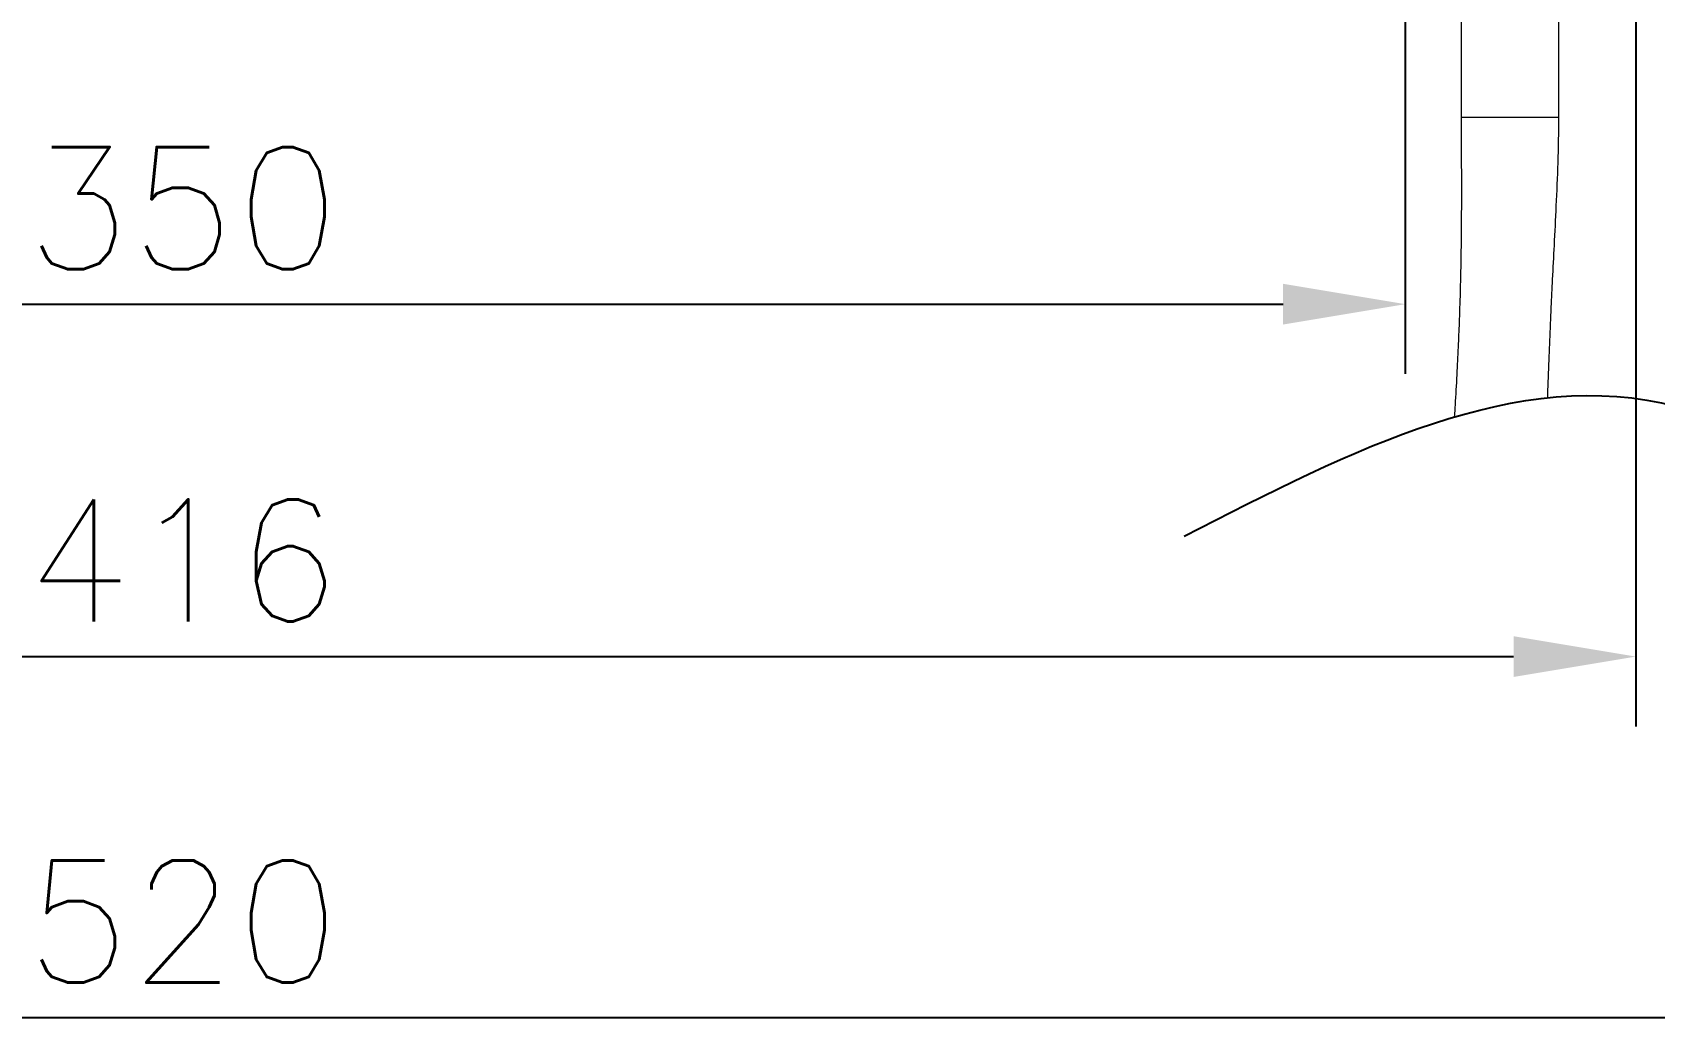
# Model space of a CAD drawing. Extents: x 3627 to 4221, y 1255 to 1675.
# Drawn here: x 3796.47 to 3842.92, y 1339.53 to 1367.75 of the extents above; entities that cross this region are included whole.
import ezdxf

# ---------------------------------------------------------------- set-up
doc = ezdxf.new("R2010")
doc.units = 0
doc.header["$LTSCALE"] = 7
doc.header["$MEASUREMENT"] = 0
doc.layers.get('0').update_dxf_attribs({"color": 2, "linetype": 'CONTINUOUS'})
doc.layers.add('D', color=2, linetype='CONTINUOUS')
doc.styles.add('GHS', font='romans', dxfattribs={"bigfont": 'ghs'})

msp = doc.modelspace()

# ---------------------------------------------------------------- linework, layer by layer
at = {"color": 7, "linetype": 'Continuous', "lineweight": 15}
for p, q in [((3837.382, 1371.317), (3837.382, 1365.317)), ((3840.182, 1365.317), (3840.182, 1371.317))]:
    msp.add_line(p, q, dxfattribs=at)
at = {"color": 8, "linetype": 'Continuous', "lineweight": 15}
msp.add_line((3837.382, 1365.317), (3840.182, 1365.317), dxfattribs=at)
at = {"color": 7, "linetype": 'Continuous', "lineweight": 15}
for points, knots in [([(3837.382, 1365.317), (3837.383, 1364.933), (3837.385, 1364.207), (3837.388, 1363.194), (3837.385, 1362.35), (3837.379, 1361.708), (3837.37, 1361.088), (3837.355, 1360.385), (3837.33, 1359.59), (3837.298, 1358.801), (3837.26, 1358.02), (3837.221, 1357.323), (3837.194, 1356.885), (3837.185, 1356.735)], [0, 0, 0, 0, 0.0053955, 0.01021763, 0.01422931, 0.01725074, 0.01923879, 0.02295374, 0.02712504, 0.03041108, 0.03405821, 0.03810899, 0.04022464, 0.04022464, 0.04022464, 0.04022464]), ([(3839.858, 1357.283), (3839.859, 1357.314), (3839.871, 1357.672), (3839.895, 1358.336), (3839.93, 1359.172), (3839.965, 1359.943), (3840.003, 1360.734), (3840.052, 1361.698), (3840.108, 1362.813), (3840.165, 1364.037), (3840.176, 1364.883), (3840.182, 1365.317)], [0.96073125, 0.96073125, 0.96073125, 0.96073125, 0.96117623, 0.9659881, 0.97046545, 0.97342454, 0.97729281, 0.98206208, 0.98757817, 0.99364028, 1, 1, 1, 1])]:
    msp.add_open_spline(points, degree=3, knots=knots, dxfattribs=at)
msp.add_spline([(3829.452, 1353.318), (3843.548, 1357.032), (3853.031, 1352.934), (3864.693, 1357.16)], degree=3)
at = {"layer": 'D'}
for p, q in [((3835.782, 1370.92), (3835.782, 1357.964)), ((3842.381, 1369.76), (3842.381, 1347.87)), ((3769.283, 1359.964), (3832.282, 1359.964)), ((3762.683, 1349.87), (3838.881, 1349.87)), ((3752.283, 1339.53), (3849.28, 1339.53))]:
    msp.add_line(p, q, dxfattribs=at)
for points in [[(3832.282, 1360.547), (3832.282, 1359.38), (3835.782, 1359.964)], [(3838.881, 1350.453), (3838.881, 1349.286), (3842.381, 1349.87)]]:
    msp.add_solid(points, dxfattribs=at)

# ---------------------------------------------------------------- texts
at = {"layer": 'D', "char_height": 3.5, "attachment_point": 5, "style": 'GHS'}
for s, insert in [('\\A1;350', (3800.782, 1362.714)), ('\\A1;416', (3800.782, 1352.62)), ('\\A1;520', (3800.782, 1342.28))]:
    msp.add_mtext(s, dxfattribs=dict(at, insert=insert))

doc.saveas('drawing.dxf')
